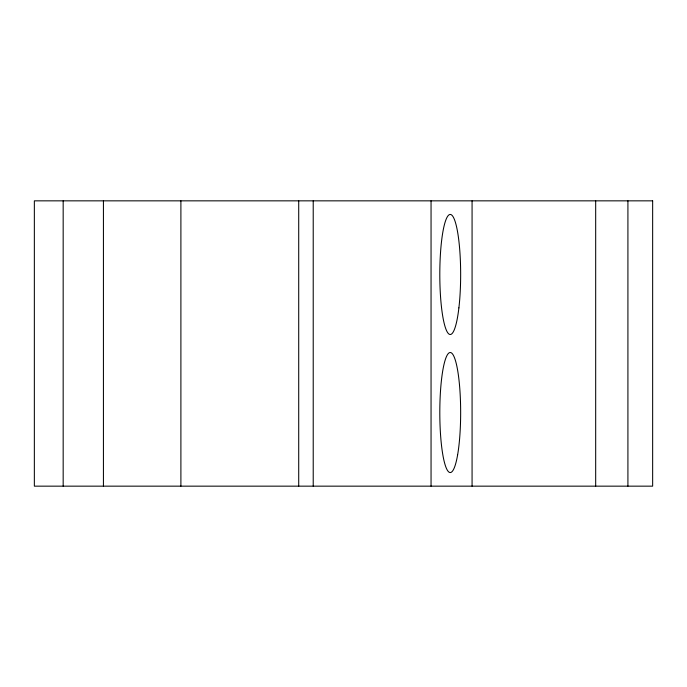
<?xml version="1.0" encoding="UTF-8"?>
<svg xmlns="http://www.w3.org/2000/svg" width="687" height="687" viewBox="0 0 687 687"><rect width="100%" height="100%" fill="white"/><g stroke="black" fill="none" stroke-linecap="round" stroke-linejoin="round"><path stroke-width="1.03" d="M627.918 200.844L627.918 486.156M595.681 200.844L595.681 486.156M472.072 200.844L472.072 486.156M431.05 200.844L431.05 486.156M313.22 200.844L313.22 486.156M298.716 200.844L298.716 486.156M180.896 200.844L180.896 486.156M103.428 200.844L103.428 486.156M63.17 200.844L63.17 486.156M652.65 200.844L34.35 200.844L34.35 486.156L652.65 486.156L652.65 200.844M457.602 454.966A60.018 10.425 -90 0 0 452.922 354.552A60.018 10.425 -90 0 0 440.161 428.061A60.018 10.425 -90 0 0 457.602 454.966M458.89 307.879A60.018 10.425 -90 0 0 450.921 214.584A60.018 10.425 -90 0 0 440.874 300.958A60.018 10.425 -90 0 0 458.89 307.879"/></g></svg>
